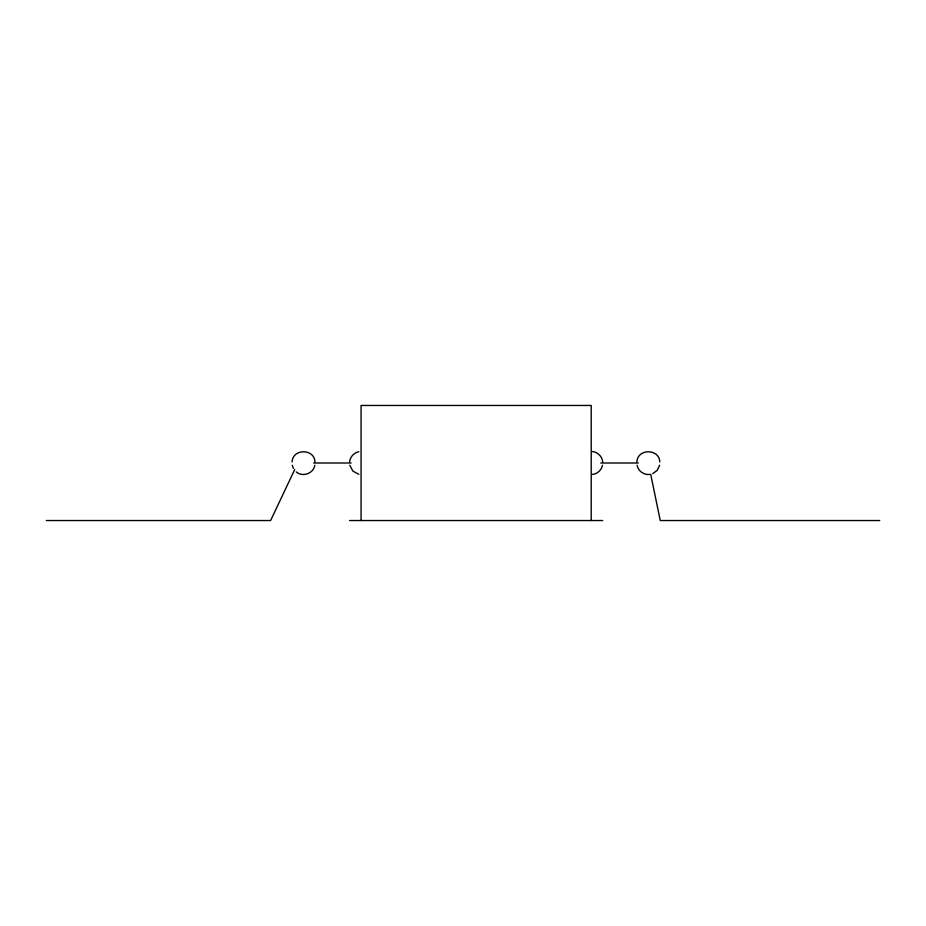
<?xml version="1.0" encoding="UTF-8"?>
<svg xmlns="http://www.w3.org/2000/svg" width="926" height="926" viewBox="0 0 926 926"><rect width="100%" height="100%" fill="white"/><g stroke="black" fill="none" stroke-linecap="round" stroke-linejoin="round"><path stroke-width="1.39" d="M292.084 461.877C292.685 448.427 314.389 448.427 314.99 461.877M349.623 461.877C350.051 456.946 353.975 452.617 358.825 451.714M636.903 461.877C637.505 448.427 659.208 448.427 659.81 461.877M314.828 465.246C313.544 473.51 302.466 477.469 296.239 471.89M602.502 465.246C601.599 470.107 597.27 474.031 592.351 474.448M659.636 465.246L657.252 470.304L652.761 473.626M294.723 469.54L270.612 520.539L46.3 520.539M649.485 474.448C643.778 475.131 638.083 470.894 637.065 465.246M313.659 463L351.162 463M600.742 463L638.257 463M349.565 520.539L602.722 520.539M879.7 520.539L660.261 520.539L650.677 474.228M592.351 451.552C597.664 451.992 602.236 456.553 602.676 461.877M358.825 474.286L352.933 471.137L349.785 465.246M293.392 468.429L292.257 465.246M591.216 520.539L591.216 405.461L361.071 405.461L361.071 520.539"/></g></svg>
